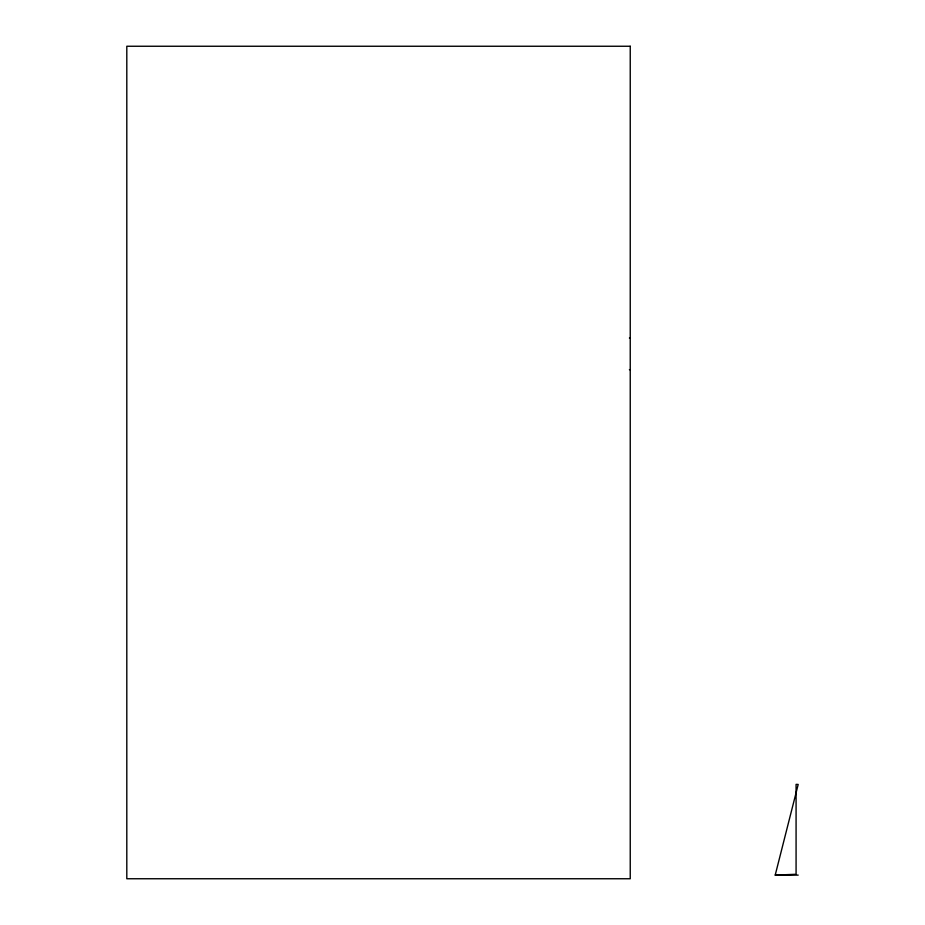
<?xml version="1.0" encoding="UTF-8"?>
<svg xmlns="http://www.w3.org/2000/svg" width="925" height="925" viewBox="0 0 925 925"><rect width="100%" height="100%" fill="white"/><g stroke="black" fill="none" stroke-linecap="round" stroke-linejoin="round"><path stroke-width="1.39" d="M775.208 875.108L798.194 784.435L796.078 784.365L796.078 874.275L775.208 875.108L798.194 875.108M629.405 338.041L630.237 338.041M629.405 369.676L630.237 369.676M630.237 46.25L126.806 46.25L126.806 878.75L630.237 878.75L630.237 46.25"/></g></svg>
